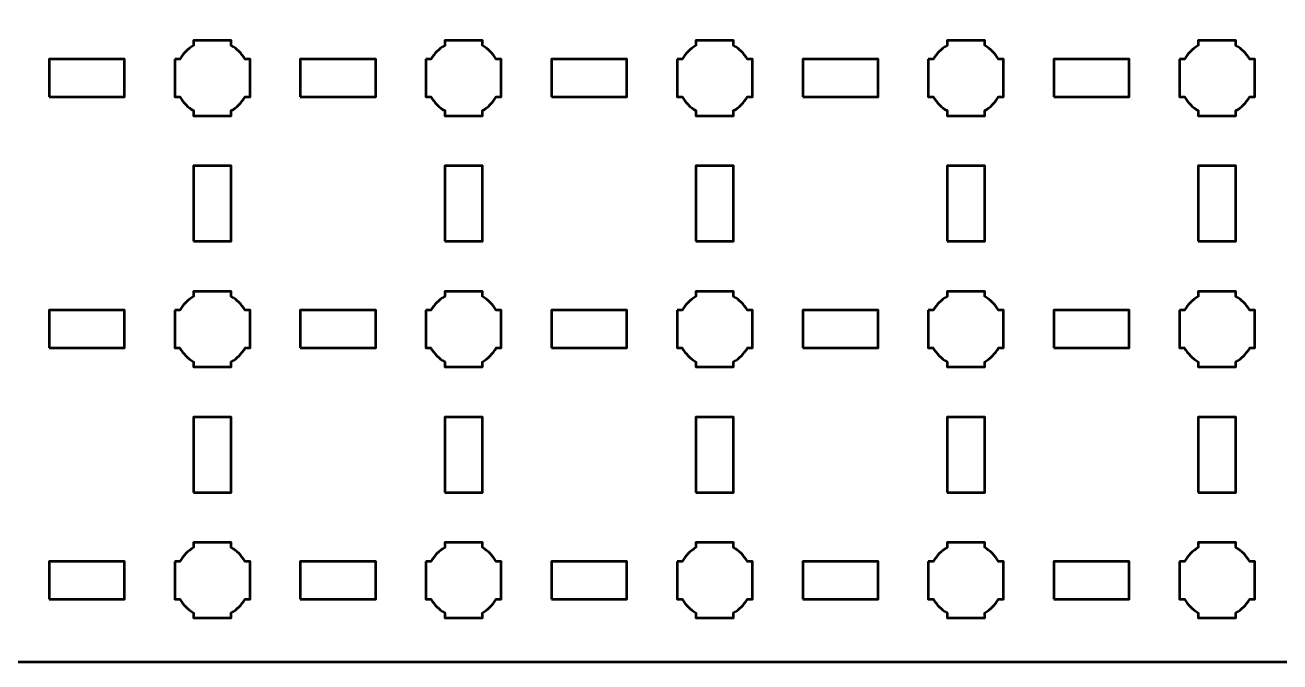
# Model space of a CAD drawing. Header units: centimetres. Extents: x -30.1 to 9.2, y -24.5 to -5.2.
# Drawn here: x -20.99 to -11, y -24.5 to -19.43 of the extents above; entities that cross this region are included whole.
import ezdxf

# ---------------------------------------------------------------- set-up
doc = ezdxf.new("R2010")
doc.units = ezdxf.units.CM
doc.header["$MEASUREMENT"] = 0
doc.layers.add('Layer 1', color=7, linetype='Continuous')

msp = doc.modelspace()

# ---------------------------------------------------------------- linework, layer by layer
at = {"layer": 'Layer 1', "lineweight": 53}
for points in [[(-20.8, -20), (-20.2, -20), (-20.2, -19.7), (-20.8, -19.7), (-20.8, -20)], [(-18.8, -20), (-18.2, -20), (-18.2, -19.7), (-18.8, -19.7), (-18.8, -20)], [(-16.8, -20), (-16.2, -20), (-16.2, -19.7), (-16.8, -19.7), (-16.8, -20)], [(-14.8, -20), (-14.2, -20), (-14.2, -19.7), (-14.8, -19.7), (-14.8, -20)], [(-12.8, -20), (-12.2, -20), (-12.2, -19.7), (-12.8, -19.7), (-12.8, -20)], [(-19.65, -21.15), (-19.35, -21.15), (-19.35, -20.55), (-19.65, -20.55), (-19.65, -21.15)], [(-17.65, -21.15), (-17.35, -21.15), (-17.35, -20.55), (-17.65, -20.55), (-17.65, -21.15)], [(-15.65, -21.15), (-15.35, -21.15), (-15.35, -20.55), (-15.65, -20.55), (-15.65, -21.15)], [(-13.65, -21.15), (-13.35, -21.15), (-13.35, -20.55), (-13.65, -20.55), (-13.65, -21.15)], [(-11.65, -21.15), (-11.35, -21.15), (-11.35, -20.55), (-11.65, -20.55), (-11.65, -21.15)], [(-20.8, -22), (-20.2, -22), (-20.2, -21.7), (-20.8, -21.7), (-20.8, -22)], [(-18.8, -22), (-18.2, -22), (-18.2, -21.7), (-18.8, -21.7), (-18.8, -22)], [(-16.8, -22), (-16.2, -22), (-16.2, -21.7), (-16.8, -21.7), (-16.8, -22)], [(-14.8, -22), (-14.2, -22), (-14.2, -21.7), (-14.8, -21.7), (-14.8, -22)], [(-12.8, -22), (-12.2, -22), (-12.2, -21.7), (-12.8, -21.7), (-12.8, -22)], [(-19.65, -23.15), (-19.35, -23.15), (-19.35, -22.55), (-19.65, -22.55), (-19.65, -23.15)], [(-17.65, -23.15), (-17.35, -23.15), (-17.35, -22.55), (-17.65, -22.55), (-17.65, -23.15)], [(-15.65, -23.15), (-15.35, -23.15), (-15.35, -22.55), (-15.65, -22.55), (-15.65, -23.15)], [(-13.65, -23.15), (-13.35, -23.15), (-13.35, -22.55), (-13.65, -22.55), (-13.65, -23.15)], [(-11.65, -23.15), (-11.35, -23.15), (-11.35, -22.55), (-11.65, -22.55), (-11.65, -23.15)], [(-20.8, -24), (-20.2, -24), (-20.2, -23.7), (-20.8, -23.7), (-20.8, -24)], [(-18.8, -24), (-18.2, -24), (-18.2, -23.7), (-18.8, -23.7), (-18.8, -24)], [(-16.8, -24), (-16.2, -24), (-16.2, -23.7), (-16.8, -23.7), (-16.8, -24)], [(-14.8, -24), (-14.2, -24), (-14.2, -23.7), (-14.8, -23.7), (-14.8, -24)], [(-12.8, -24), (-12.2, -24), (-12.2, -23.7), (-12.8, -23.7), (-12.8, -24)]]:
    msp.add_lwpolyline(points, close=True, dxfattribs=at)
for points, knots in [([(-30.15, -24), (-30.15, -24), (-30.15, -5.7), (-30.15, -5.7), (-30.15, -5.7), (-30.15, -5.42391), (-29.92609, -5.2), (-29.65, -5.2), (-29.65, -5.2), (-29.65, -5.2), (8.65, -5.2), (8.65, -5.2), (8.65, -5.2), (8.92609, -5.2), (9.15, -5.42391), (9.15, -5.7), (9.15, -5.7), (9.15, -5.7), (9.15, -24), (9.15, -24), (9.15, -24), (9.15, -24.27609), (8.92609, -24.5), (8.65, -24.5), (8.65, -24.5), (8.65, -24.5), (-29.65, -24.5), (-29.65, -24.5), (-29.65, -24.5), (-29.92609, -24.5), (-30.15, -24.27609), (-30.15, -24)], [0, 0, 0, 0, 0.125, 0.125, 0.125, 0.125, 0.25, 0.25, 0.25, 0.25, 0.375, 0.375, 0.375, 0.375, 0.5, 0.5, 0.5, 0.5, 0.625, 0.625, 0.625, 0.625, 0.75, 0.75, 0.75, 0.75, 0.875, 0.875, 0.875, 0.875, 1, 1, 1, 1]), ([(-19.8, -19.7), (-19.8, -19.7), (-19.75985, -19.7), (-19.75985, -19.7), (-19.75985, -19.7), (-19.7335, -19.65447), (-19.69553, -19.6165), (-19.65, -19.59015), (-19.65, -19.59015), (-19.65, -19.59015), (-19.65, -19.55), (-19.65, -19.55), (-19.65, -19.55), (-19.65, -19.55), (-19.5, -19.55), (-19.5, -19.55), (-19.5, -19.55), (-19.5, -19.55), (-19.35, -19.55), (-19.35, -19.55), (-19.35, -19.55), (-19.35, -19.55), (-19.35, -19.59015), (-19.35, -19.59015), (-19.35, -19.59015), (-19.30447, -19.6165), (-19.2665, -19.65447), (-19.24015, -19.7), (-19.24015, -19.7), (-19.24015, -19.7), (-19.2, -19.7), (-19.2, -19.7), (-19.2, -19.7), (-19.2, -19.7), (-19.2, -19.85), (-19.2, -19.85), (-19.2, -19.85), (-19.2, -19.85), (-19.2, -20), (-19.2, -20), (-19.2, -20), (-19.2, -20), (-19.24015, -20), (-19.24015, -20), (-19.24015, -20), (-19.2665, -20.04553), (-19.30447, -20.0835), (-19.35, -20.10985), (-19.35, -20.10985), (-19.35, -20.10985), (-19.35, -20.15), (-19.35, -20.15), (-19.35, -20.15), (-19.35, -20.15), (-19.5, -20.15), (-19.5, -20.15), (-19.5, -20.15), (-19.5, -20.15), (-19.65, -20.15), (-19.65, -20.15), (-19.65, -20.15), (-19.65, -20.15), (-19.65, -20.10985), (-19.65, -20.10985), (-19.65, -20.10985), (-19.69553, -20.0835), (-19.7335, -20.04553), (-19.75985, -20), (-19.75985, -20), (-19.75985, -20), (-19.8, -20), (-19.8, -20), (-19.8, -20), (-19.8, -20), (-19.8, -19.85), (-19.8, -19.85), (-19.8, -19.85), (-19.8, -19.85), (-19.8, -19.7), (-19.8, -19.7)], [0, 0, 0, 0, 0.05, 0.05, 0.05, 0.05, 0.1, 0.1, 0.1, 0.1, 0.15, 0.15, 0.15, 0.15, 0.2, 0.2, 0.2, 0.2, 0.25, 0.25, 0.25, 0.25, 0.3, 0.3, 0.3, 0.3, 0.35, 0.35, 0.35, 0.35, 0.4, 0.4, 0.4, 0.4, 0.45, 0.45, 0.45, 0.45, 0.5, 0.5, 0.5, 0.5, 0.55, 0.55, 0.55, 0.55, 0.6, 0.6, 0.6, 0.6, 0.65, 0.65, 0.65, 0.65, 0.7, 0.7, 0.7, 0.7, 0.75, 0.75, 0.75, 0.75, 0.8, 0.8, 0.8, 0.8, 0.85, 0.85, 0.85, 0.85, 0.9, 0.9, 0.9, 0.9, 0.95, 0.95, 0.95, 0.95, 1, 1, 1, 1]), ([(-17.8, -19.7), (-17.8, -19.7), (-17.75985, -19.7), (-17.75985, -19.7), (-17.75985, -19.7), (-17.7335, -19.65447), (-17.69553, -19.6165), (-17.65, -19.59015), (-17.65, -19.59015), (-17.65, -19.59015), (-17.65, -19.55), (-17.65, -19.55), (-17.65, -19.55), (-17.65, -19.55), (-17.5, -19.55), (-17.5, -19.55), (-17.5, -19.55), (-17.5, -19.55), (-17.35, -19.55), (-17.35, -19.55), (-17.35, -19.55), (-17.35, -19.55), (-17.35, -19.59015), (-17.35, -19.59015), (-17.35, -19.59015), (-17.30447, -19.6165), (-17.2665, -19.65447), (-17.24015, -19.7), (-17.24015, -19.7), (-17.24015, -19.7), (-17.2, -19.7), (-17.2, -19.7), (-17.2, -19.7), (-17.2, -19.7), (-17.2, -19.85), (-17.2, -19.85), (-17.2, -19.85), (-17.2, -19.85), (-17.2, -20), (-17.2, -20), (-17.2, -20), (-17.2, -20), (-17.24015, -20), (-17.24015, -20), (-17.24015, -20), (-17.2665, -20.04553), (-17.30447, -20.0835), (-17.35, -20.10985), (-17.35, -20.10985), (-17.35, -20.10985), (-17.35, -20.15), (-17.35, -20.15), (-17.35, -20.15), (-17.35, -20.15), (-17.5, -20.15), (-17.5, -20.15), (-17.5, -20.15), (-17.5, -20.15), (-17.65, -20.15), (-17.65, -20.15), (-17.65, -20.15), (-17.65, -20.15), (-17.65, -20.10985), (-17.65, -20.10985), (-17.65, -20.10985), (-17.69553, -20.0835), (-17.7335, -20.04553), (-17.75985, -20), (-17.75985, -20), (-17.75985, -20), (-17.8, -20), (-17.8, -20), (-17.8, -20), (-17.8, -20), (-17.8, -19.85), (-17.8, -19.85), (-17.8, -19.85), (-17.8, -19.85), (-17.8, -19.7), (-17.8, -19.7)], [0, 0, 0, 0, 0.05, 0.05, 0.05, 0.05, 0.1, 0.1, 0.1, 0.1, 0.15, 0.15, 0.15, 0.15, 0.2, 0.2, 0.2, 0.2, 0.25, 0.25, 0.25, 0.25, 0.3, 0.3, 0.3, 0.3, 0.35, 0.35, 0.35, 0.35, 0.4, 0.4, 0.4, 0.4, 0.45, 0.45, 0.45, 0.45, 0.5, 0.5, 0.5, 0.5, 0.55, 0.55, 0.55, 0.55, 0.6, 0.6, 0.6, 0.6, 0.65, 0.65, 0.65, 0.65, 0.7, 0.7, 0.7, 0.7, 0.75, 0.75, 0.75, 0.75, 0.8, 0.8, 0.8, 0.8, 0.85, 0.85, 0.85, 0.85, 0.9, 0.9, 0.9, 0.9, 0.95, 0.95, 0.95, 0.95, 1, 1, 1, 1]), ([(-15.8, -19.7), (-15.8, -19.7), (-15.75985, -19.7), (-15.75985, -19.7), (-15.75985, -19.7), (-15.7335, -19.65447), (-15.69553, -19.6165), (-15.65, -19.59015), (-15.65, -19.59015), (-15.65, -19.59015), (-15.65, -19.55), (-15.65, -19.55), (-15.65, -19.55), (-15.65, -19.55), (-15.5, -19.55), (-15.5, -19.55), (-15.5, -19.55), (-15.5, -19.55), (-15.35, -19.55), (-15.35, -19.55), (-15.35, -19.55), (-15.35, -19.55), (-15.35, -19.59015), (-15.35, -19.59015), (-15.35, -19.59015), (-15.30447, -19.6165), (-15.2665, -19.65447), (-15.24015, -19.7), (-15.24015, -19.7), (-15.24015, -19.7), (-15.2, -19.7), (-15.2, -19.7), (-15.2, -19.7), (-15.2, -19.7), (-15.2, -19.85), (-15.2, -19.85), (-15.2, -19.85), (-15.2, -19.85), (-15.2, -20), (-15.2, -20), (-15.2, -20), (-15.2, -20), (-15.24015, -20), (-15.24015, -20), (-15.24015, -20), (-15.2665, -20.04553), (-15.30447, -20.0835), (-15.35, -20.10985), (-15.35, -20.10985), (-15.35, -20.10985), (-15.35, -20.15), (-15.35, -20.15), (-15.35, -20.15), (-15.35, -20.15), (-15.5, -20.15), (-15.5, -20.15), (-15.5, -20.15), (-15.5, -20.15), (-15.65, -20.15), (-15.65, -20.15), (-15.65, -20.15), (-15.65, -20.15), (-15.65, -20.10985), (-15.65, -20.10985), (-15.65, -20.10985), (-15.69553, -20.0835), (-15.7335, -20.04553), (-15.75985, -20), (-15.75985, -20), (-15.75985, -20), (-15.8, -20), (-15.8, -20), (-15.8, -20), (-15.8, -20), (-15.8, -19.85), (-15.8, -19.85), (-15.8, -19.85), (-15.8, -19.85), (-15.8, -19.7), (-15.8, -19.7)], [0, 0, 0, 0, 0.05, 0.05, 0.05, 0.05, 0.1, 0.1, 0.1, 0.1, 0.15, 0.15, 0.15, 0.15, 0.2, 0.2, 0.2, 0.2, 0.25, 0.25, 0.25, 0.25, 0.3, 0.3, 0.3, 0.3, 0.35, 0.35, 0.35, 0.35, 0.4, 0.4, 0.4, 0.4, 0.45, 0.45, 0.45, 0.45, 0.5, 0.5, 0.5, 0.5, 0.55, 0.55, 0.55, 0.55, 0.6, 0.6, 0.6, 0.6, 0.65, 0.65, 0.65, 0.65, 0.7, 0.7, 0.7, 0.7, 0.75, 0.75, 0.75, 0.75, 0.8, 0.8, 0.8, 0.8, 0.85, 0.85, 0.85, 0.85, 0.9, 0.9, 0.9, 0.9, 0.95, 0.95, 0.95, 0.95, 1, 1, 1, 1]), ([(-13.8, -19.7), (-13.8, -19.7), (-13.75985, -19.7), (-13.75985, -19.7), (-13.75985, -19.7), (-13.7335, -19.65447), (-13.69553, -19.6165), (-13.65, -19.59015), (-13.65, -19.59015), (-13.65, -19.59015), (-13.65, -19.55), (-13.65, -19.55), (-13.65, -19.55), (-13.65, -19.55), (-13.5, -19.55), (-13.5, -19.55), (-13.5, -19.55), (-13.5, -19.55), (-13.35, -19.55), (-13.35, -19.55), (-13.35, -19.55), (-13.35, -19.55), (-13.35, -19.59015), (-13.35, -19.59015), (-13.35, -19.59015), (-13.30447, -19.6165), (-13.2665, -19.65447), (-13.24015, -19.7), (-13.24015, -19.7), (-13.24015, -19.7), (-13.2, -19.7), (-13.2, -19.7), (-13.2, -19.7), (-13.2, -19.7), (-13.2, -19.85), (-13.2, -19.85), (-13.2, -19.85), (-13.2, -19.85), (-13.2, -20), (-13.2, -20), (-13.2, -20), (-13.2, -20), (-13.24015, -20), (-13.24015, -20), (-13.24015, -20), (-13.2665, -20.04553), (-13.30447, -20.0835), (-13.35, -20.10985), (-13.35, -20.10985), (-13.35, -20.10985), (-13.35, -20.15), (-13.35, -20.15), (-13.35, -20.15), (-13.35, -20.15), (-13.5, -20.15), (-13.5, -20.15), (-13.5, -20.15), (-13.5, -20.15), (-13.65, -20.15), (-13.65, -20.15), (-13.65, -20.15), (-13.65, -20.15), (-13.65, -20.10985), (-13.65, -20.10985), (-13.65, -20.10985), (-13.69553, -20.0835), (-13.7335, -20.04553), (-13.75985, -20), (-13.75985, -20), (-13.75985, -20), (-13.8, -20), (-13.8, -20), (-13.8, -20), (-13.8, -20), (-13.8, -19.85), (-13.8, -19.85), (-13.8, -19.85), (-13.8, -19.85), (-13.8, -19.7), (-13.8, -19.7)], [0, 0, 0, 0, 0.05, 0.05, 0.05, 0.05, 0.1, 0.1, 0.1, 0.1, 0.15, 0.15, 0.15, 0.15, 0.2, 0.2, 0.2, 0.2, 0.25, 0.25, 0.25, 0.25, 0.3, 0.3, 0.3, 0.3, 0.35, 0.35, 0.35, 0.35, 0.4, 0.4, 0.4, 0.4, 0.45, 0.45, 0.45, 0.45, 0.5, 0.5, 0.5, 0.5, 0.55, 0.55, 0.55, 0.55, 0.6, 0.6, 0.6, 0.6, 0.65, 0.65, 0.65, 0.65, 0.7, 0.7, 0.7, 0.7, 0.75, 0.75, 0.75, 0.75, 0.8, 0.8, 0.8, 0.8, 0.85, 0.85, 0.85, 0.85, 0.9, 0.9, 0.9, 0.9, 0.95, 0.95, 0.95, 0.95, 1, 1, 1, 1]), ([(-11.8, -19.7), (-11.8, -19.7), (-11.75985, -19.7), (-11.75985, -19.7), (-11.75985, -19.7), (-11.7335, -19.65447), (-11.69553, -19.6165), (-11.65, -19.59015), (-11.65, -19.59015), (-11.65, -19.59015), (-11.65, -19.55), (-11.65, -19.55), (-11.65, -19.55), (-11.65, -19.55), (-11.5, -19.55), (-11.5, -19.55), (-11.5, -19.55), (-11.5, -19.55), (-11.35, -19.55), (-11.35, -19.55), (-11.35, -19.55), (-11.35, -19.55), (-11.35, -19.59015), (-11.35, -19.59015), (-11.35, -19.59015), (-11.30447, -19.6165), (-11.2665, -19.65447), (-11.24015, -19.7), (-11.24015, -19.7), (-11.24015, -19.7), (-11.2, -19.7), (-11.2, -19.7), (-11.2, -19.7), (-11.2, -19.7), (-11.2, -19.85), (-11.2, -19.85), (-11.2, -19.85), (-11.2, -19.85), (-11.2, -20), (-11.2, -20), (-11.2, -20), (-11.2, -20), (-11.24015, -20), (-11.24015, -20), (-11.24015, -20), (-11.2665, -20.04553), (-11.30447, -20.0835), (-11.35, -20.10985), (-11.35, -20.10985), (-11.35, -20.10985), (-11.35, -20.15), (-11.35, -20.15), (-11.35, -20.15), (-11.35, -20.15), (-11.5, -20.15), (-11.5, -20.15), (-11.5, -20.15), (-11.5, -20.15), (-11.65, -20.15), (-11.65, -20.15), (-11.65, -20.15), (-11.65, -20.15), (-11.65, -20.10985), (-11.65, -20.10985), (-11.65, -20.10985), (-11.69553, -20.0835), (-11.7335, -20.04553), (-11.75985, -20), (-11.75985, -20), (-11.75985, -20), (-11.8, -20), (-11.8, -20), (-11.8, -20), (-11.8, -20), (-11.8, -19.85), (-11.8, -19.85), (-11.8, -19.85), (-11.8, -19.85), (-11.8, -19.7), (-11.8, -19.7)], [0, 0, 0, 0, 0.05, 0.05, 0.05, 0.05, 0.1, 0.1, 0.1, 0.1, 0.15, 0.15, 0.15, 0.15, 0.2, 0.2, 0.2, 0.2, 0.25, 0.25, 0.25, 0.25, 0.3, 0.3, 0.3, 0.3, 0.35, 0.35, 0.35, 0.35, 0.4, 0.4, 0.4, 0.4, 0.45, 0.45, 0.45, 0.45, 0.5, 0.5, 0.5, 0.5, 0.55, 0.55, 0.55, 0.55, 0.6, 0.6, 0.6, 0.6, 0.65, 0.65, 0.65, 0.65, 0.7, 0.7, 0.7, 0.7, 0.75, 0.75, 0.75, 0.75, 0.8, 0.8, 0.8, 0.8, 0.85, 0.85, 0.85, 0.85, 0.9, 0.9, 0.9, 0.9, 0.95, 0.95, 0.95, 0.95, 1, 1, 1, 1]), ([(-19.8, -21.7), (-19.8, -21.7), (-19.75985, -21.7), (-19.75985, -21.7), (-19.75985, -21.7), (-19.7335, -21.65447), (-19.69553, -21.6165), (-19.65, -21.59015), (-19.65, -21.59015), (-19.65, -21.59015), (-19.65, -21.55), (-19.65, -21.55), (-19.65, -21.55), (-19.65, -21.55), (-19.5, -21.55), (-19.5, -21.55), (-19.5, -21.55), (-19.5, -21.55), (-19.35, -21.55), (-19.35, -21.55), (-19.35, -21.55), (-19.35, -21.55), (-19.35, -21.59015), (-19.35, -21.59015), (-19.35, -21.59015), (-19.30447, -21.6165), (-19.2665, -21.65447), (-19.24015, -21.7), (-19.24015, -21.7), (-19.24015, -21.7), (-19.2, -21.7), (-19.2, -21.7), (-19.2, -21.7), (-19.2, -21.7), (-19.2, -21.85), (-19.2, -21.85), (-19.2, -21.85), (-19.2, -21.85), (-19.2, -22), (-19.2, -22), (-19.2, -22), (-19.2, -22), (-19.24015, -22), (-19.24015, -22), (-19.24015, -22), (-19.2665, -22.04553), (-19.30447, -22.0835), (-19.35, -22.10985), (-19.35, -22.10985), (-19.35, -22.10985), (-19.35, -22.15), (-19.35, -22.15), (-19.35, -22.15), (-19.35, -22.15), (-19.5, -22.15), (-19.5, -22.15), (-19.5, -22.15), (-19.5, -22.15), (-19.65, -22.15), (-19.65, -22.15), (-19.65, -22.15), (-19.65, -22.15), (-19.65, -22.10985), (-19.65, -22.10985), (-19.65, -22.10985), (-19.69553, -22.0835), (-19.7335, -22.04553), (-19.75985, -22), (-19.75985, -22), (-19.75985, -22), (-19.8, -22), (-19.8, -22), (-19.8, -22), (-19.8, -22), (-19.8, -21.85), (-19.8, -21.85), (-19.8, -21.85), (-19.8, -21.85), (-19.8, -21.7), (-19.8, -21.7)], [0, 0, 0, 0, 0.05, 0.05, 0.05, 0.05, 0.1, 0.1, 0.1, 0.1, 0.15, 0.15, 0.15, 0.15, 0.2, 0.2, 0.2, 0.2, 0.25, 0.25, 0.25, 0.25, 0.3, 0.3, 0.3, 0.3, 0.35, 0.35, 0.35, 0.35, 0.4, 0.4, 0.4, 0.4, 0.45, 0.45, 0.45, 0.45, 0.5, 0.5, 0.5, 0.5, 0.55, 0.55, 0.55, 0.55, 0.6, 0.6, 0.6, 0.6, 0.65, 0.65, 0.65, 0.65, 0.7, 0.7, 0.7, 0.7, 0.75, 0.75, 0.75, 0.75, 0.8, 0.8, 0.8, 0.8, 0.85, 0.85, 0.85, 0.85, 0.9, 0.9, 0.9, 0.9, 0.95, 0.95, 0.95, 0.95, 1, 1, 1, 1]), ([(-17.8, -21.7), (-17.8, -21.7), (-17.75985, -21.7), (-17.75985, -21.7), (-17.75985, -21.7), (-17.7335, -21.65447), (-17.69553, -21.6165), (-17.65, -21.59015), (-17.65, -21.59015), (-17.65, -21.59015), (-17.65, -21.55), (-17.65, -21.55), (-17.65, -21.55), (-17.65, -21.55), (-17.5, -21.55), (-17.5, -21.55), (-17.5, -21.55), (-17.5, -21.55), (-17.35, -21.55), (-17.35, -21.55), (-17.35, -21.55), (-17.35, -21.55), (-17.35, -21.59015), (-17.35, -21.59015), (-17.35, -21.59015), (-17.30447, -21.6165), (-17.2665, -21.65447), (-17.24015, -21.7), (-17.24015, -21.7), (-17.24015, -21.7), (-17.2, -21.7), (-17.2, -21.7), (-17.2, -21.7), (-17.2, -21.7), (-17.2, -21.85), (-17.2, -21.85), (-17.2, -21.85), (-17.2, -21.85), (-17.2, -22), (-17.2, -22), (-17.2, -22), (-17.2, -22), (-17.24015, -22), (-17.24015, -22), (-17.24015, -22), (-17.2665, -22.04553), (-17.30447, -22.0835), (-17.35, -22.10985), (-17.35, -22.10985), (-17.35, -22.10985), (-17.35, -22.15), (-17.35, -22.15), (-17.35, -22.15), (-17.35, -22.15), (-17.5, -22.15), (-17.5, -22.15), (-17.5, -22.15), (-17.5, -22.15), (-17.65, -22.15), (-17.65, -22.15), (-17.65, -22.15), (-17.65, -22.15), (-17.65, -22.10985), (-17.65, -22.10985), (-17.65, -22.10985), (-17.69553, -22.0835), (-17.7335, -22.04553), (-17.75985, -22), (-17.75985, -22), (-17.75985, -22), (-17.8, -22), (-17.8, -22), (-17.8, -22), (-17.8, -22), (-17.8, -21.85), (-17.8, -21.85), (-17.8, -21.85), (-17.8, -21.85), (-17.8, -21.7), (-17.8, -21.7)], [0, 0, 0, 0, 0.05, 0.05, 0.05, 0.05, 0.1, 0.1, 0.1, 0.1, 0.15, 0.15, 0.15, 0.15, 0.2, 0.2, 0.2, 0.2, 0.25, 0.25, 0.25, 0.25, 0.3, 0.3, 0.3, 0.3, 0.35, 0.35, 0.35, 0.35, 0.4, 0.4, 0.4, 0.4, 0.45, 0.45, 0.45, 0.45, 0.5, 0.5, 0.5, 0.5, 0.55, 0.55, 0.55, 0.55, 0.6, 0.6, 0.6, 0.6, 0.65, 0.65, 0.65, 0.65, 0.7, 0.7, 0.7, 0.7, 0.75, 0.75, 0.75, 0.75, 0.8, 0.8, 0.8, 0.8, 0.85, 0.85, 0.85, 0.85, 0.9, 0.9, 0.9, 0.9, 0.95, 0.95, 0.95, 0.95, 1, 1, 1, 1]), ([(-15.8, -21.7), (-15.8, -21.7), (-15.75985, -21.7), (-15.75985, -21.7), (-15.75985, -21.7), (-15.7335, -21.65447), (-15.69553, -21.6165), (-15.65, -21.59015), (-15.65, -21.59015), (-15.65, -21.59015), (-15.65, -21.55), (-15.65, -21.55), (-15.65, -21.55), (-15.65, -21.55), (-15.5, -21.55), (-15.5, -21.55), (-15.5, -21.55), (-15.5, -21.55), (-15.35, -21.55), (-15.35, -21.55), (-15.35, -21.55), (-15.35, -21.55), (-15.35, -21.59015), (-15.35, -21.59015), (-15.35, -21.59015), (-15.30447, -21.6165), (-15.2665, -21.65447), (-15.24015, -21.7), (-15.24015, -21.7), (-15.24015, -21.7), (-15.2, -21.7), (-15.2, -21.7), (-15.2, -21.7), (-15.2, -21.7), (-15.2, -21.85), (-15.2, -21.85), (-15.2, -21.85), (-15.2, -21.85), (-15.2, -22), (-15.2, -22), (-15.2, -22), (-15.2, -22), (-15.24015, -22), (-15.24015, -22), (-15.24015, -22), (-15.2665, -22.04553), (-15.30447, -22.0835), (-15.35, -22.10985), (-15.35, -22.10985), (-15.35, -22.10985), (-15.35, -22.15), (-15.35, -22.15), (-15.35, -22.15), (-15.35, -22.15), (-15.5, -22.15), (-15.5, -22.15), (-15.5, -22.15), (-15.5, -22.15), (-15.65, -22.15), (-15.65, -22.15), (-15.65, -22.15), (-15.65, -22.15), (-15.65, -22.10985), (-15.65, -22.10985), (-15.65, -22.10985), (-15.69553, -22.0835), (-15.7335, -22.04553), (-15.75985, -22), (-15.75985, -22), (-15.75985, -22), (-15.8, -22), (-15.8, -22), (-15.8, -22), (-15.8, -22), (-15.8, -21.85), (-15.8, -21.85), (-15.8, -21.85), (-15.8, -21.85), (-15.8, -21.7), (-15.8, -21.7)], [0, 0, 0, 0, 0.05, 0.05, 0.05, 0.05, 0.1, 0.1, 0.1, 0.1, 0.15, 0.15, 0.15, 0.15, 0.2, 0.2, 0.2, 0.2, 0.25, 0.25, 0.25, 0.25, 0.3, 0.3, 0.3, 0.3, 0.35, 0.35, 0.35, 0.35, 0.4, 0.4, 0.4, 0.4, 0.45, 0.45, 0.45, 0.45, 0.5, 0.5, 0.5, 0.5, 0.55, 0.55, 0.55, 0.55, 0.6, 0.6, 0.6, 0.6, 0.65, 0.65, 0.65, 0.65, 0.7, 0.7, 0.7, 0.7, 0.75, 0.75, 0.75, 0.75, 0.8, 0.8, 0.8, 0.8, 0.85, 0.85, 0.85, 0.85, 0.9, 0.9, 0.9, 0.9, 0.95, 0.95, 0.95, 0.95, 1, 1, 1, 1]), ([(-13.8, -21.7), (-13.8, -21.7), (-13.75985, -21.7), (-13.75985, -21.7), (-13.75985, -21.7), (-13.7335, -21.65447), (-13.69553, -21.6165), (-13.65, -21.59015), (-13.65, -21.59015), (-13.65, -21.59015), (-13.65, -21.55), (-13.65, -21.55), (-13.65, -21.55), (-13.65, -21.55), (-13.5, -21.55), (-13.5, -21.55), (-13.5, -21.55), (-13.5, -21.55), (-13.35, -21.55), (-13.35, -21.55), (-13.35, -21.55), (-13.35, -21.55), (-13.35, -21.59015), (-13.35, -21.59015), (-13.35, -21.59015), (-13.30447, -21.6165), (-13.2665, -21.65447), (-13.24015, -21.7), (-13.24015, -21.7), (-13.24015, -21.7), (-13.2, -21.7), (-13.2, -21.7), (-13.2, -21.7), (-13.2, -21.7), (-13.2, -21.85), (-13.2, -21.85), (-13.2, -21.85), (-13.2, -21.85), (-13.2, -22), (-13.2, -22), (-13.2, -22), (-13.2, -22), (-13.24015, -22), (-13.24015, -22), (-13.24015, -22), (-13.2665, -22.04553), (-13.30447, -22.0835), (-13.35, -22.10985), (-13.35, -22.10985), (-13.35, -22.10985), (-13.35, -22.15), (-13.35, -22.15), (-13.35, -22.15), (-13.35, -22.15), (-13.5, -22.15), (-13.5, -22.15), (-13.5, -22.15), (-13.5, -22.15), (-13.65, -22.15), (-13.65, -22.15), (-13.65, -22.15), (-13.65, -22.15), (-13.65, -22.10985), (-13.65, -22.10985), (-13.65, -22.10985), (-13.69553, -22.0835), (-13.7335, -22.04553), (-13.75985, -22), (-13.75985, -22), (-13.75985, -22), (-13.8, -22), (-13.8, -22), (-13.8, -22), (-13.8, -22), (-13.8, -21.85), (-13.8, -21.85), (-13.8, -21.85), (-13.8, -21.85), (-13.8, -21.7), (-13.8, -21.7)], [0, 0, 0, 0, 0.05, 0.05, 0.05, 0.05, 0.1, 0.1, 0.1, 0.1, 0.15, 0.15, 0.15, 0.15, 0.2, 0.2, 0.2, 0.2, 0.25, 0.25, 0.25, 0.25, 0.3, 0.3, 0.3, 0.3, 0.35, 0.35, 0.35, 0.35, 0.4, 0.4, 0.4, 0.4, 0.45, 0.45, 0.45, 0.45, 0.5, 0.5, 0.5, 0.5, 0.55, 0.55, 0.55, 0.55, 0.6, 0.6, 0.6, 0.6, 0.65, 0.65, 0.65, 0.65, 0.7, 0.7, 0.7, 0.7, 0.75, 0.75, 0.75, 0.75, 0.8, 0.8, 0.8, 0.8, 0.85, 0.85, 0.85, 0.85, 0.9, 0.9, 0.9, 0.9, 0.95, 0.95, 0.95, 0.95, 1, 1, 1, 1]), ([(-11.8, -21.7), (-11.8, -21.7), (-11.75985, -21.7), (-11.75985, -21.7), (-11.75985, -21.7), (-11.7335, -21.65447), (-11.69553, -21.6165), (-11.65, -21.59015), (-11.65, -21.59015), (-11.65, -21.59015), (-11.65, -21.55), (-11.65, -21.55), (-11.65, -21.55), (-11.65, -21.55), (-11.5, -21.55), (-11.5, -21.55), (-11.5, -21.55), (-11.5, -21.55), (-11.35, -21.55), (-11.35, -21.55), (-11.35, -21.55), (-11.35, -21.55), (-11.35, -21.59015), (-11.35, -21.59015), (-11.35, -21.59015), (-11.30447, -21.6165), (-11.2665, -21.65447), (-11.24015, -21.7), (-11.24015, -21.7), (-11.24015, -21.7), (-11.2, -21.7), (-11.2, -21.7), (-11.2, -21.7), (-11.2, -21.7), (-11.2, -21.85), (-11.2, -21.85), (-11.2, -21.85), (-11.2, -21.85), (-11.2, -22), (-11.2, -22), (-11.2, -22), (-11.2, -22), (-11.24015, -22), (-11.24015, -22), (-11.24015, -22), (-11.2665, -22.04553), (-11.30447, -22.0835), (-11.35, -22.10985), (-11.35, -22.10985), (-11.35, -22.10985), (-11.35, -22.15), (-11.35, -22.15), (-11.35, -22.15), (-11.35, -22.15), (-11.5, -22.15), (-11.5, -22.15), (-11.5, -22.15), (-11.5, -22.15), (-11.65, -22.15), (-11.65, -22.15), (-11.65, -22.15), (-11.65, -22.15), (-11.65, -22.10985), (-11.65, -22.10985), (-11.65, -22.10985), (-11.69553, -22.0835), (-11.7335, -22.04553), (-11.75985, -22), (-11.75985, -22), (-11.75985, -22), (-11.8, -22), (-11.8, -22), (-11.8, -22), (-11.8, -22), (-11.8, -21.85), (-11.8, -21.85), (-11.8, -21.85), (-11.8, -21.85), (-11.8, -21.7), (-11.8, -21.7)], [0, 0, 0, 0, 0.05, 0.05, 0.05, 0.05, 0.1, 0.1, 0.1, 0.1, 0.15, 0.15, 0.15, 0.15, 0.2, 0.2, 0.2, 0.2, 0.25, 0.25, 0.25, 0.25, 0.3, 0.3, 0.3, 0.3, 0.35, 0.35, 0.35, 0.35, 0.4, 0.4, 0.4, 0.4, 0.45, 0.45, 0.45, 0.45, 0.5, 0.5, 0.5, 0.5, 0.55, 0.55, 0.55, 0.55, 0.6, 0.6, 0.6, 0.6, 0.65, 0.65, 0.65, 0.65, 0.7, 0.7, 0.7, 0.7, 0.75, 0.75, 0.75, 0.75, 0.8, 0.8, 0.8, 0.8, 0.85, 0.85, 0.85, 0.85, 0.9, 0.9, 0.9, 0.9, 0.95, 0.95, 0.95, 0.95, 1, 1, 1, 1]), ([(-19.8, -23.7), (-19.8, -23.7), (-19.75985, -23.7), (-19.75985, -23.7), (-19.75985, -23.7), (-19.7335, -23.65447), (-19.69553, -23.6165), (-19.65, -23.59015), (-19.65, -23.59015), (-19.65, -23.59015), (-19.65, -23.55), (-19.65, -23.55), (-19.65, -23.55), (-19.65, -23.55), (-19.5, -23.55), (-19.5, -23.55), (-19.5, -23.55), (-19.5, -23.55), (-19.35, -23.55), (-19.35, -23.55), (-19.35, -23.55), (-19.35, -23.55), (-19.35, -23.59015), (-19.35, -23.59015), (-19.35, -23.59015), (-19.30447, -23.6165), (-19.2665, -23.65447), (-19.24015, -23.7), (-19.24015, -23.7), (-19.24015, -23.7), (-19.2, -23.7), (-19.2, -23.7), (-19.2, -23.7), (-19.2, -23.7), (-19.2, -23.85), (-19.2, -23.85), (-19.2, -23.85), (-19.2, -23.85), (-19.2, -24), (-19.2, -24), (-19.2, -24), (-19.2, -24), (-19.24015, -24), (-19.24015, -24), (-19.24015, -24), (-19.2665, -24.04553), (-19.30447, -24.0835), (-19.35, -24.10985), (-19.35, -24.10985), (-19.35, -24.10985), (-19.35, -24.15), (-19.35, -24.15), (-19.35, -24.15), (-19.35, -24.15), (-19.5, -24.15), (-19.5, -24.15), (-19.5, -24.15), (-19.5, -24.15), (-19.65, -24.15), (-19.65, -24.15), (-19.65, -24.15), (-19.65, -24.15), (-19.65, -24.10985), (-19.65, -24.10985), (-19.65, -24.10985), (-19.69553, -24.0835), (-19.7335, -24.04553), (-19.75985, -24), (-19.75985, -24), (-19.75985, -24), (-19.8, -24), (-19.8, -24), (-19.8, -24), (-19.8, -24), (-19.8, -23.85), (-19.8, -23.85), (-19.8, -23.85), (-19.8, -23.85), (-19.8, -23.7), (-19.8, -23.7)], [0, 0, 0, 0, 0.05, 0.05, 0.05, 0.05, 0.1, 0.1, 0.1, 0.1, 0.15, 0.15, 0.15, 0.15, 0.2, 0.2, 0.2, 0.2, 0.25, 0.25, 0.25, 0.25, 0.3, 0.3, 0.3, 0.3, 0.35, 0.35, 0.35, 0.35, 0.4, 0.4, 0.4, 0.4, 0.45, 0.45, 0.45, 0.45, 0.5, 0.5, 0.5, 0.5, 0.55, 0.55, 0.55, 0.55, 0.6, 0.6, 0.6, 0.6, 0.65, 0.65, 0.65, 0.65, 0.7, 0.7, 0.7, 0.7, 0.75, 0.75, 0.75, 0.75, 0.8, 0.8, 0.8, 0.8, 0.85, 0.85, 0.85, 0.85, 0.9, 0.9, 0.9, 0.9, 0.95, 0.95, 0.95, 0.95, 1, 1, 1, 1]), ([(-17.8, -23.7), (-17.8, -23.7), (-17.75985, -23.7), (-17.75985, -23.7), (-17.75985, -23.7), (-17.7335, -23.65447), (-17.69553, -23.6165), (-17.65, -23.59015), (-17.65, -23.59015), (-17.65, -23.59015), (-17.65, -23.55), (-17.65, -23.55), (-17.65, -23.55), (-17.65, -23.55), (-17.5, -23.55), (-17.5, -23.55), (-17.5, -23.55), (-17.5, -23.55), (-17.35, -23.55), (-17.35, -23.55), (-17.35, -23.55), (-17.35, -23.55), (-17.35, -23.59015), (-17.35, -23.59015), (-17.35, -23.59015), (-17.30447, -23.6165), (-17.2665, -23.65447), (-17.24015, -23.7), (-17.24015, -23.7), (-17.24015, -23.7), (-17.2, -23.7), (-17.2, -23.7), (-17.2, -23.7), (-17.2, -23.7), (-17.2, -23.85), (-17.2, -23.85), (-17.2, -23.85), (-17.2, -23.85), (-17.2, -24), (-17.2, -24), (-17.2, -24), (-17.2, -24), (-17.24015, -24), (-17.24015, -24), (-17.24015, -24), (-17.2665, -24.04553), (-17.30447, -24.0835), (-17.35, -24.10985), (-17.35, -24.10985), (-17.35, -24.10985), (-17.35, -24.15), (-17.35, -24.15), (-17.35, -24.15), (-17.35, -24.15), (-17.5, -24.15), (-17.5, -24.15), (-17.5, -24.15), (-17.5, -24.15), (-17.65, -24.15), (-17.65, -24.15), (-17.65, -24.15), (-17.65, -24.15), (-17.65, -24.10985), (-17.65, -24.10985), (-17.65, -24.10985), (-17.69553, -24.0835), (-17.7335, -24.04553), (-17.75985, -24), (-17.75985, -24), (-17.75985, -24), (-17.8, -24), (-17.8, -24), (-17.8, -24), (-17.8, -24), (-17.8, -23.85), (-17.8, -23.85), (-17.8, -23.85), (-17.8, -23.85), (-17.8, -23.7), (-17.8, -23.7)], [0, 0, 0, 0, 0.05, 0.05, 0.05, 0.05, 0.1, 0.1, 0.1, 0.1, 0.15, 0.15, 0.15, 0.15, 0.2, 0.2, 0.2, 0.2, 0.25, 0.25, 0.25, 0.25, 0.3, 0.3, 0.3, 0.3, 0.35, 0.35, 0.35, 0.35, 0.4, 0.4, 0.4, 0.4, 0.45, 0.45, 0.45, 0.45, 0.5, 0.5, 0.5, 0.5, 0.55, 0.55, 0.55, 0.55, 0.6, 0.6, 0.6, 0.6, 0.65, 0.65, 0.65, 0.65, 0.7, 0.7, 0.7, 0.7, 0.75, 0.75, 0.75, 0.75, 0.8, 0.8, 0.8, 0.8, 0.85, 0.85, 0.85, 0.85, 0.9, 0.9, 0.9, 0.9, 0.95, 0.95, 0.95, 0.95, 1, 1, 1, 1]), ([(-15.8, -23.7), (-15.8, -23.7), (-15.75985, -23.7), (-15.75985, -23.7), (-15.75985, -23.7), (-15.7335, -23.65447), (-15.69553, -23.6165), (-15.65, -23.59015), (-15.65, -23.59015), (-15.65, -23.59015), (-15.65, -23.55), (-15.65, -23.55), (-15.65, -23.55), (-15.65, -23.55), (-15.5, -23.55), (-15.5, -23.55), (-15.5, -23.55), (-15.5, -23.55), (-15.35, -23.55), (-15.35, -23.55), (-15.35, -23.55), (-15.35, -23.55), (-15.35, -23.59015), (-15.35, -23.59015), (-15.35, -23.59015), (-15.30447, -23.6165), (-15.2665, -23.65447), (-15.24015, -23.7), (-15.24015, -23.7), (-15.24015, -23.7), (-15.2, -23.7), (-15.2, -23.7), (-15.2, -23.7), (-15.2, -23.7), (-15.2, -23.85), (-15.2, -23.85), (-15.2, -23.85), (-15.2, -23.85), (-15.2, -24), (-15.2, -24), (-15.2, -24), (-15.2, -24), (-15.24015, -24), (-15.24015, -24), (-15.24015, -24), (-15.2665, -24.04553), (-15.30447, -24.0835), (-15.35, -24.10985), (-15.35, -24.10985), (-15.35, -24.10985), (-15.35, -24.15), (-15.35, -24.15), (-15.35, -24.15), (-15.35, -24.15), (-15.5, -24.15), (-15.5, -24.15), (-15.5, -24.15), (-15.5, -24.15), (-15.65, -24.15), (-15.65, -24.15), (-15.65, -24.15), (-15.65, -24.15), (-15.65, -24.10985), (-15.65, -24.10985), (-15.65, -24.10985), (-15.69553, -24.0835), (-15.7335, -24.04553), (-15.75985, -24), (-15.75985, -24), (-15.75985, -24), (-15.8, -24), (-15.8, -24), (-15.8, -24), (-15.8, -24), (-15.8, -23.85), (-15.8, -23.85), (-15.8, -23.85), (-15.8, -23.85), (-15.8, -23.7), (-15.8, -23.7)], [0, 0, 0, 0, 0.05, 0.05, 0.05, 0.05, 0.1, 0.1, 0.1, 0.1, 0.15, 0.15, 0.15, 0.15, 0.2, 0.2, 0.2, 0.2, 0.25, 0.25, 0.25, 0.25, 0.3, 0.3, 0.3, 0.3, 0.35, 0.35, 0.35, 0.35, 0.4, 0.4, 0.4, 0.4, 0.45, 0.45, 0.45, 0.45, 0.5, 0.5, 0.5, 0.5, 0.55, 0.55, 0.55, 0.55, 0.6, 0.6, 0.6, 0.6, 0.65, 0.65, 0.65, 0.65, 0.7, 0.7, 0.7, 0.7, 0.75, 0.75, 0.75, 0.75, 0.8, 0.8, 0.8, 0.8, 0.85, 0.85, 0.85, 0.85, 0.9, 0.9, 0.9, 0.9, 0.95, 0.95, 0.95, 0.95, 1, 1, 1, 1]), ([(-13.8, -23.7), (-13.8, -23.7), (-13.75985, -23.7), (-13.75985, -23.7), (-13.75985, -23.7), (-13.7335, -23.65447), (-13.69553, -23.6165), (-13.65, -23.59015), (-13.65, -23.59015), (-13.65, -23.59015), (-13.65, -23.55), (-13.65, -23.55), (-13.65, -23.55), (-13.65, -23.55), (-13.5, -23.55), (-13.5, -23.55), (-13.5, -23.55), (-13.5, -23.55), (-13.35, -23.55), (-13.35, -23.55), (-13.35, -23.55), (-13.35, -23.55), (-13.35, -23.59015), (-13.35, -23.59015), (-13.35, -23.59015), (-13.30447, -23.6165), (-13.2665, -23.65447), (-13.24015, -23.7), (-13.24015, -23.7), (-13.24015, -23.7), (-13.2, -23.7), (-13.2, -23.7), (-13.2, -23.7), (-13.2, -23.7), (-13.2, -23.85), (-13.2, -23.85), (-13.2, -23.85), (-13.2, -23.85), (-13.2, -24), (-13.2, -24), (-13.2, -24), (-13.2, -24), (-13.24015, -24), (-13.24015, -24), (-13.24015, -24), (-13.2665, -24.04553), (-13.30447, -24.0835), (-13.35, -24.10985), (-13.35, -24.10985), (-13.35, -24.10985), (-13.35, -24.15), (-13.35, -24.15), (-13.35, -24.15), (-13.35, -24.15), (-13.5, -24.15), (-13.5, -24.15), (-13.5, -24.15), (-13.5, -24.15), (-13.65, -24.15), (-13.65, -24.15), (-13.65, -24.15), (-13.65, -24.15), (-13.65, -24.10985), (-13.65, -24.10985), (-13.65, -24.10985), (-13.69553, -24.0835), (-13.7335, -24.04553), (-13.75985, -24), (-13.75985, -24), (-13.75985, -24), (-13.8, -24), (-13.8, -24), (-13.8, -24), (-13.8, -24), (-13.8, -23.85), (-13.8, -23.85), (-13.8, -23.85), (-13.8, -23.85), (-13.8, -23.7), (-13.8, -23.7)], [0, 0, 0, 0, 0.05, 0.05, 0.05, 0.05, 0.1, 0.1, 0.1, 0.1, 0.15, 0.15, 0.15, 0.15, 0.2, 0.2, 0.2, 0.2, 0.25, 0.25, 0.25, 0.25, 0.3, 0.3, 0.3, 0.3, 0.35, 0.35, 0.35, 0.35, 0.4, 0.4, 0.4, 0.4, 0.45, 0.45, 0.45, 0.45, 0.5, 0.5, 0.5, 0.5, 0.55, 0.55, 0.55, 0.55, 0.6, 0.6, 0.6, 0.6, 0.65, 0.65, 0.65, 0.65, 0.7, 0.7, 0.7, 0.7, 0.75, 0.75, 0.75, 0.75, 0.8, 0.8, 0.8, 0.8, 0.85, 0.85, 0.85, 0.85, 0.9, 0.9, 0.9, 0.9, 0.95, 0.95, 0.95, 0.95, 1, 1, 1, 1]), ([(-11.8, -23.7), (-11.8, -23.7), (-11.75985, -23.7), (-11.75985, -23.7), (-11.75985, -23.7), (-11.7335, -23.65447), (-11.69553, -23.6165), (-11.65, -23.59015), (-11.65, -23.59015), (-11.65, -23.59015), (-11.65, -23.55), (-11.65, -23.55), (-11.65, -23.55), (-11.65, -23.55), (-11.5, -23.55), (-11.5, -23.55), (-11.5, -23.55), (-11.5, -23.55), (-11.35, -23.55), (-11.35, -23.55), (-11.35, -23.55), (-11.35, -23.55), (-11.35, -23.59015), (-11.35, -23.59015), (-11.35, -23.59015), (-11.30447, -23.6165), (-11.2665, -23.65447), (-11.24015, -23.7), (-11.24015, -23.7), (-11.24015, -23.7), (-11.2, -23.7), (-11.2, -23.7), (-11.2, -23.7), (-11.2, -23.7), (-11.2, -23.85), (-11.2, -23.85), (-11.2, -23.85), (-11.2, -23.85), (-11.2, -24), (-11.2, -24), (-11.2, -24), (-11.2, -24), (-11.24015, -24), (-11.24015, -24), (-11.24015, -24), (-11.2665, -24.04553), (-11.30447, -24.0835), (-11.35, -24.10985), (-11.35, -24.10985), (-11.35, -24.10985), (-11.35, -24.15), (-11.35, -24.15), (-11.35, -24.15), (-11.35, -24.15), (-11.5, -24.15), (-11.5, -24.15), (-11.5, -24.15), (-11.5, -24.15), (-11.65, -24.15), (-11.65, -24.15), (-11.65, -24.15), (-11.65, -24.15), (-11.65, -24.10985), (-11.65, -24.10985), (-11.65, -24.10985), (-11.69553, -24.0835), (-11.7335, -24.04553), (-11.75985, -24), (-11.75985, -24), (-11.75985, -24), (-11.8, -24), (-11.8, -24), (-11.8, -24), (-11.8, -24), (-11.8, -23.85), (-11.8, -23.85), (-11.8, -23.85), (-11.8, -23.85), (-11.8, -23.7), (-11.8, -23.7)], [0, 0, 0, 0, 0.05, 0.05, 0.05, 0.05, 0.1, 0.1, 0.1, 0.1, 0.15, 0.15, 0.15, 0.15, 0.2, 0.2, 0.2, 0.2, 0.25, 0.25, 0.25, 0.25, 0.3, 0.3, 0.3, 0.3, 0.35, 0.35, 0.35, 0.35, 0.4, 0.4, 0.4, 0.4, 0.45, 0.45, 0.45, 0.45, 0.5, 0.5, 0.5, 0.5, 0.55, 0.55, 0.55, 0.55, 0.6, 0.6, 0.6, 0.6, 0.65, 0.65, 0.65, 0.65, 0.7, 0.7, 0.7, 0.7, 0.75, 0.75, 0.75, 0.75, 0.8, 0.8, 0.8, 0.8, 0.85, 0.85, 0.85, 0.85, 0.9, 0.9, 0.9, 0.9, 0.95, 0.95, 0.95, 0.95, 1, 1, 1, 1])]:
    msp.add_open_spline(points, degree=3, knots=knots, dxfattribs=at)

doc.saveas('drawing.dxf')
